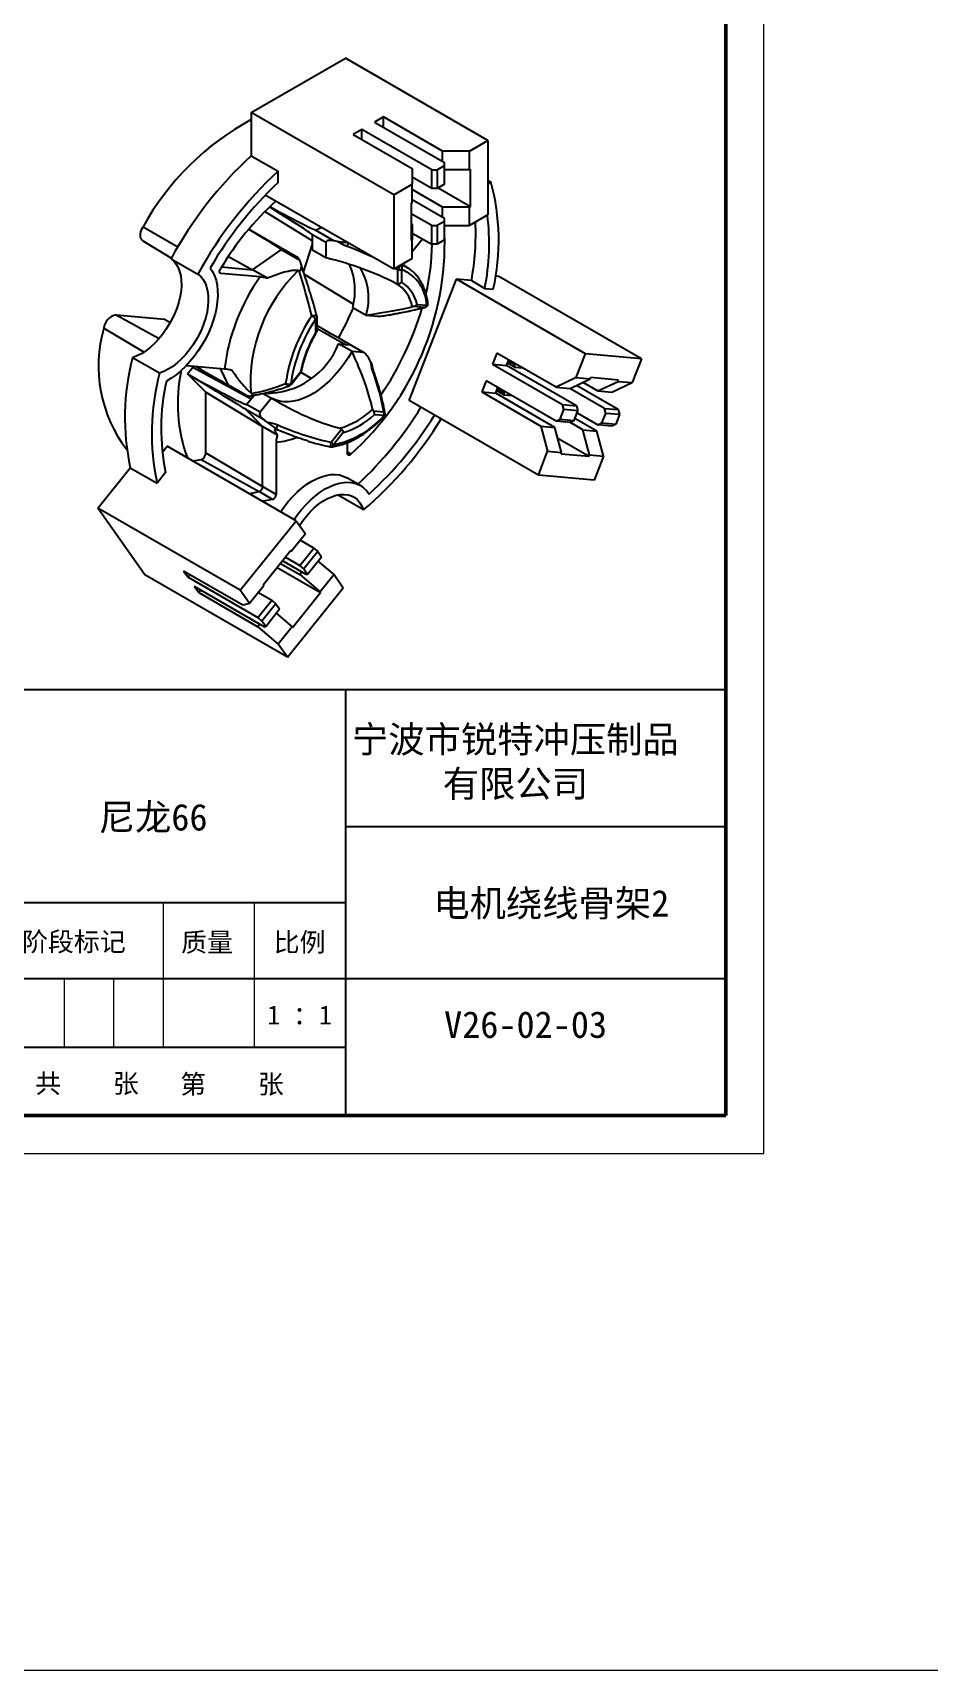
# Model space of a CAD drawing. Header units: millimetres. Extents: x 2517 to 6633, y 792 to 3241.
# Drawn here: x 3763.8 to 3811, y 1110 to 1196.1 of the extents above; entities that cross this region are included whole.
import ezdxf

# ---------------------------------------------------------------- set-up
doc = ezdxf.new("R2010")
doc.units = ezdxf.units.MM
for name, color, linetype, lineweight in [('实线', 7, 'Continuous', 25), ('尺寸标注', 2, 'Continuous', 9), ('引导线', 6, 'Continuous', 9), ('文本', 3, 'Continuous', 15), ('粗实线', 9, 'Continuous', 50)]:
    doc.layers.add(name, color=color, linetype=linetype, lineweight=lineweight)
doc.styles.get("Standard").update_dxf_attribs({"font": 'simfang.ttf'})

msp = doc.modelspace()

# ---------------------------------------------------------------- linework, layer by layer
at = {"color": 7, "linetype": 'Continuous', "lineweight": 25}
for p, q in [((3775.3007, 1191.8809), (3780.2504, 1194.7383)), ((3787.7458, 1190.4114), (3780.2504, 1194.7383)), ((3782.796, 1187.5539), (3775.3007, 1191.8809)), ((3775.3007, 1191.8809), (3775.3007, 1189.6078)), ((3782.248, 1191.6462), (3781.7884, 1191.3809)), ((3781.7884, 1191.3809), (3785.4654, 1189.2582)), ((3785.3593, 1189.8501), (3782.248, 1191.6462)), ((3782.248, 1191.1155), (3782.248, 1191.6462)), ((3781.1166, 1190.9931), (3780.657, 1190.7277)), ((3780.657, 1190.7277), (3783.7683, 1188.9316)), ((3784.7936, 1188.8704), (3781.1166, 1190.9931)), ((3781.1166, 1190.4624), (3781.1166, 1190.9931)), ((3786.7735, 1189.8501), (3787.7458, 1190.4114)), ((3787.7458, 1190.4114), (3787.7458, 1186.492)), ((3775.3007, 1189.6078), (3776.7149, 1188.7913)), ((3786.7735, 1189.8501), (3785.3593, 1189.8501)), ((3785.3593, 1189.3194), (3785.3593, 1189.8501)), ((3786.7735, 1188.8702), (3786.7735, 1189.8501)), ((3776.7149, 1188.1961), (3776.7149, 1188.7913)), ((3783.7683, 1188.9316), (3783.7683, 1188.1152)), ((3784.7936, 1188.8704), (3785.0764, 1188.8704)), ((3784.7936, 1187.8906), (3784.7936, 1188.8704)), ((3785.0764, 1188.8704), (3785.4654, 1189.0949)), ((3785.0764, 1188.8704), (3785.0764, 1187.8906)), ((3785.4654, 1189.0949), (3785.4654, 1189.2582)), ((3785.4654, 1188.1151), (3785.4654, 1189.0949)), ((3786.7735, 1188.8702), (3785.4654, 1188.8702)), ((3786.8265, 1188.9009), (3786.7735, 1188.8702)), ((3786.8265, 1186.9412), (3786.8265, 1188.9009)), ((3782.796, 1187.5539), (3783.7683, 1188.1152)), ((3784.7936, 1187.8906), (3783.7683, 1188.4824)), ((3783.7683, 1187.1354), (3783.7683, 1188.1152)), ((3785.3593, 1186.9105), (3783.7683, 1187.829)), ((3785.0764, 1187.8906), (3784.7936, 1187.8906)), ((3785.4654, 1188.1151), (3785.0764, 1187.8906)), ((3785.1292, 1187.921), (3786.8265, 1186.9412)), ((3787.7458, 1188.3194), (3787.903, 1188.2286)), ((3787.903, 1188.2286), (3787.7458, 1188.1059)), ((3782.796, 1183.6345), (3776.0383, 1187.5357)), ((3782.796, 1187.5539), (3782.796, 1183.6345)), ((3783.7683, 1187.1354), (3783.7153, 1187.1048)), ((3783.7153, 1187.1048), (3783.7153, 1185.1451)), ((3783.7683, 1187.2983), (3785.4654, 1186.3186)), ((3786.7735, 1186.9105), (3785.3593, 1186.9105)), ((3785.3593, 1186.3799), (3785.3593, 1186.9105)), ((3786.8265, 1186.9412), (3786.7735, 1186.9105)), ((3786.7735, 1185.9307), (3786.7735, 1186.9105)), ((3776.0187, 1186.6776), (3778.518, 1185.1373)), ((3784.7936, 1185.9309), (3783.7153, 1186.5534)), ((3783.7153, 1186.0227), (3783.7683, 1185.9921)), ((3783.7683, 1185.9921), (3783.7683, 1185.1757)), ((3785.4654, 1186.1554), (3785.0764, 1185.9309)), ((3785.4654, 1186.1554), (3785.4654, 1186.3186)), ((3785.4654, 1185.1755), (3785.4654, 1186.1554)), ((3787.7458, 1186.492), (3786.7735, 1185.9307)), ((3769.599, 1185.1383), (3771.1024, 1184.2271)), ((3777.7705, 1184.2333), (3775.1639, 1185.738)), ((3779.2251, 1185.0404), (3778.518, 1185.4486)), ((3778.518, 1185.1373), (3778.518, 1185.4486)), ((3778.518, 1184.6474), (3778.518, 1185.1373)), ((3779.6519, 1185.1368), (3778.6742, 1185.7011)), ((3779.8259, 1185.1021), (3779.6519, 1185.1368)), ((3783.7683, 1185.1757), (3783.7153, 1185.1451)), ((3783.7683, 1185.5429), (3784.7936, 1184.951)), ((3783.7683, 1184.5667), (3784.3043, 1185.2335)), ((3783.7683, 1184.1958), (3783.7683, 1185.1757)), ((3784.7936, 1185.9309), (3785.0764, 1185.9309)), ((3784.7936, 1184.951), (3784.7936, 1185.9309)), ((3785.0764, 1185.9309), (3785.0764, 1184.951)), ((3785.4654, 1185.1755), (3785.0764, 1184.951)), ((3785.4654, 1185.9307), (3786.7735, 1185.9307)), ((3774.0991, 1184.3144), (3775.3714, 1183.6117)), ((3775.3714, 1183.6117), (3776.8769, 1184.6636)), ((3777.8546, 1184.0992), (3776.8769, 1184.6636)), ((3778.0532, 1183.487), (3778.518, 1184.961)), ((3779.2251, 1184.2392), (3778.518, 1184.6474)), ((3779.2251, 1185.0404), (3779.2251, 1184.2392)), ((3785.0764, 1184.951), (3784.7936, 1184.951)), ((3771.0815, 1184.189), (3772.4957, 1183.3726)), ((3775.773, 1183.2309), (3773.7097, 1183.4153)), ((3773.7425, 1183.7574), (3775.3714, 1183.6117)), ((3776.155, 1183.1594), (3775.3714, 1183.6117)), ((3777.9012, 1183.991), (3777.8546, 1184.0992)), ((3778.0864, 1183.3861), (3780.6705, 1181.804)), ((3783.7683, 1184.1958), (3782.796, 1183.6345)), ((3783.0173, 1182.8612), (3783.0173, 1183.6008)), ((3783.2105, 1183.6307), (3783.2105, 1182.9502)), ((3783.6421, 1183.6381), (3783.2702, 1183.9083)), ((3782.9063, 1182.893), (3782.923, 1182.8836)), ((3783.6139, 1176.7312), (3786.0888, 1183.1099)), ((3786.877, 1183.0394), (3786.0888, 1183.1099)), ((3792.877, 1179.1911), (3786.0888, 1183.1099)), ((3786.877, 1183.0394), (3787.5841, 1182.6312)), ((3787.5841, 1182.6312), (3788.0305, 1182.5913)), ((3788.3211, 1183.2553), (3788.1484, 1183.2707)), ((3795.8164, 1178.9283), (3788.3211, 1183.2553)), ((3780.6371, 1181.6323), (3781.3442, 1181.2241)), ((3784.4036, 1181.6285), (3783.8489, 1181.6781)), ((3784.0251, 1181.7911), (3784.5355, 1181.7455)), ((3768.1917, 1181.2349), (3770.7471, 1181.0064)), ((3770.7471, 1181.0064), (3771.0484, 1180.8414)), ((3778.7046, 1180.3489), (3778.7046, 1181.0295)), ((3778.7631, 1180.383), (3778.7631, 1181.1111)), ((3781.3442, 1181.2241), (3781.945, 1181.1704)), ((3782.5519, 1181.2235), (3782.4155, 1181.2046)), ((3782.6394, 1181.2471), (3782.5519, 1181.2235)), ((3782.8053, 1181.282), (3782.8588, 1181.2921)), ((3778.7631, 1180.5197), (3780.2621, 1179.6859)), ((3780.6017, 1179.3105), (3779.8946, 1179.7187)), ((3779.8946, 1179.7187), (3780.2621, 1179.6859)), ((3781.2402, 1179.2429), (3780.2489, 1179.8152)), ((3780.2621, 1179.6859), (3780.4955, 1179.665)), ((3781.2026, 1179.2568), (3780.4955, 1179.665)), ((3781.2026, 1179.2568), (3780.6017, 1179.3105)), ((3788.2189, 1179.2312), (3787.9891, 1178.6389)), ((3791.3302, 1177.4351), (3788.2189, 1179.2312)), ((3792.3909, 1177.9382), (3792.877, 1179.1911)), ((3795.8164, 1178.9283), (3792.877, 1179.1911)), ((3770.4766, 1178.1686), (3769.0624, 1178.985)), ((3771.8977, 1178.5802), (3773.8991, 1178.4013)), ((3771.9567, 1178.1365), (3772.2337, 1178.4811)), ((3772.2337, 1178.4811), (3775.2891, 1176.815)), ((3777.3796, 1177.6145), (3777.89, 1178.2494)), ((3777.3941, 1177.5708), (3777.9343, 1178.2429)), ((3777.9122, 1178.2153), (3778.4149, 1177.9182)), ((3781.5895, 1178.7431), (3781.5168, 1178.8884)), ((3787.9891, 1178.6389), (3791.6661, 1176.5163)), ((3787.9891, 1178.6389), (3788.724, 1178.5732)), ((3788.724, 1178.5732), (3788.8401, 1178.8726)), ((3792.4009, 1176.4506), (3788.724, 1178.5732)), ((3788.7802, 1178.7181), (3789.1742, 1178.4906)), ((3789.1766, 1178.6784), (3789.1574, 1178.6288)), ((3789.1962, 1178.4839), (3789.5718, 1178.4503)), ((3795.8164, 1178.9283), (3795.3303, 1177.6754)), ((3771.9567, 1178.1365), (3772.3073, 1177.9257)), ((3772.9142, 1177.1673), (3771.9567, 1178.1365)), ((3773.6041, 1177.8192), (3775.0311, 1176.9954)), ((3775.0909, 1176.9763), (3774.1133, 1177.5406)), ((3787.6533, 1177.7732), (3787.4234, 1177.1809)), ((3791.3302, 1175.6506), (3787.6533, 1177.7732)), ((3788.1583, 1177.1152), (3788.2745, 1177.4146)), ((3792.3909, 1177.9382), (3791.3302, 1177.4351)), ((3791.3302, 1177.4351), (3792.0651, 1177.3694)), ((3793.8706, 1176.3191), (3792.0488, 1177.3709)), ((3792.0651, 1177.3694), (3793.1257, 1177.8725)), ((3792.3909, 1177.9382), (3793.1257, 1177.8725)), ((3794.6055, 1176.2534), (3792.3984, 1177.5275)), ((3792.7469, 1177.6928), (3793.5348, 1177.238)), ((3793.1257, 1177.8725), (3793.1522, 1177.9408)), ((3794.6219, 1177.8094), (3793.1522, 1177.9408)), ((3793.5348, 1177.238), (3794.5954, 1177.7411)), ((3794.2696, 1177.1723), (3795.3303, 1177.6754)), ((3794.5954, 1177.7411), (3794.6219, 1177.8094)), ((3794.5954, 1177.7411), (3795.3303, 1177.6754)), ((3772.9142, 1177.1673), (3775.9017, 1175.3615)), ((3772.9142, 1173.9888), (3772.9142, 1177.1673)), ((3775.0557, 1176.5247), (3775.2891, 1176.815)), ((3775.7628, 1176.1164), (3775.0557, 1176.5247)), ((3775.1752, 1176.9651), (3775.0909, 1176.9763)), ((3775.2891, 1176.815), (3775.4509, 1177.0163)), ((3776.3636, 1176.8639), (3775.7628, 1176.1164)), ((3775.9369, 1177.1102), (3776.3636, 1176.8639)), ((3776.2377, 1177.0766), (3776.2377, 1177.1796)), ((3790.4021, 1172.8124), (3783.6139, 1176.7312)), ((3787.4234, 1177.1809), (3790.5347, 1175.3848)), ((3787.4234, 1177.1809), (3788.1583, 1177.1152)), ((3791.2696, 1175.3191), (3788.1583, 1177.1152)), ((3788.2145, 1177.2601), (3788.6086, 1177.0326)), ((3788.6109, 1177.2204), (3788.5917, 1177.1708)), ((3788.6305, 1177.0259), (3789.0061, 1176.9923)), ((3791.7368, 1176.2524), (3791.6661, 1176.5163)), ((3791.6661, 1176.5163), (3792.4009, 1176.4506)), ((3793.5348, 1177.238), (3794.2696, 1177.1723)), ((3775.9017, 1175.3615), (3775.012, 1176.262)), ((3775.9896, 1175.6976), (3775.012, 1176.262)), ((3776.1376, 1175.5958), (3775.9896, 1175.6976)), ((3781.7184, 1176.1869), (3782.273, 1176.1373)), ((3782.2825, 1175.9387), (3781.7721, 1175.9843)), ((3791.3302, 1175.6506), (3791.5423, 1175.7512)), ((3792.0651, 1175.5849), (3791.3302, 1175.6506)), ((3791.5423, 1175.7512), (3791.7368, 1176.2524)), ((3791.5423, 1175.7512), (3792.2772, 1175.6855)), ((3792.4716, 1176.1867), (3791.7368, 1176.2524)), ((3792.2772, 1175.6855), (3792.0651, 1175.5849)), ((3792.2772, 1175.6855), (3792.4716, 1176.1867)), ((3793.4741, 1175.122), (3792.3176, 1175.7896)), ((3792.4009, 1176.4506), (3792.4716, 1176.1867)), ((3792.4338, 1176.089), (3793.5348, 1175.4535)), ((3793.7469, 1175.5541), (3793.9413, 1176.0553)), ((3793.9413, 1176.0553), (3793.8706, 1176.3191)), ((3793.8706, 1176.3191), (3794.6055, 1176.2534)), ((3794.6762, 1175.9895), (3793.9413, 1176.0553)), ((3794.6762, 1175.9895), (3794.4817, 1175.4884)), ((3794.6055, 1176.2534), (3794.6762, 1175.9895)), ((3776.6854, 1174.9091), (3775.9017, 1175.3615)), ((3775.9017, 1172.2029), (3775.9017, 1175.3615)), ((3776.6347, 1175.2082), (3776.6119, 1175.2161)), ((3779.5006, 1174.5368), (3780.0553, 1175.2268)), ((3780.143, 1175.0438), (3779.6326, 1174.4089)), ((3790.5347, 1175.3848), (3790.8883, 1174.0654)), ((3790.5347, 1175.3848), (3791.2696, 1175.3191)), ((3791.6231, 1173.9997), (3791.2696, 1175.3191)), ((3791.4223, 1174.7489), (3793.0663, 1173.7999)), ((3792.7393, 1175.1877), (3792.0488, 1175.5863)), ((3793.0928, 1173.8683), (3792.7393, 1175.1877)), ((3792.7393, 1175.1877), (3793.4741, 1175.122)), ((3793.8277, 1173.8026), (3793.4741, 1175.122)), ((3793.5348, 1175.4535), (3793.7469, 1175.5541)), ((3794.2696, 1175.3878), (3793.5348, 1175.4535)), ((3793.7469, 1175.5541), (3794.4817, 1175.4884)), ((3794.4817, 1175.4884), (3794.2696, 1175.3878)), ((3770.6184, 1174.007), (3770.8766, 1174.3281)), ((3777.6648, 1170.4093), (3770.8766, 1174.3281)), ((3772.9142, 1173.9888), (3775.9017, 1172.2029)), ((3776.6088, 1174.5458), (3776.6088, 1171.7947)), ((3780.3565, 1173.9582), (3780.3565, 1174.5202)), ((3790.4021, 1172.8124), (3790.8883, 1174.0654)), ((3790.8883, 1174.0654), (3791.6231, 1173.9997)), ((3791.5966, 1173.9313), (3791.6231, 1173.9997)), ((3791.5966, 1173.9313), (3793.0663, 1173.7999)), ((3767.2301, 1171.0797), (3768.9348, 1173.2004)), ((3768.9348, 1173.2004), (3770.3491, 1172.384)), ((3772.6629, 1173.6289), (3775.719, 1171.9412)), ((3793.0663, 1173.7999), (3793.0928, 1173.8683)), ((3793.0928, 1173.8683), (3793.8277, 1173.8026)), ((3793.8277, 1173.8026), (3793.3415, 1172.5496)), ((3770.7954, 1172.9393), (3770.3491, 1172.384)), ((3776.6088, 1171.7947), (3775.9017, 1172.2029)), ((3781.0396, 1172.2629), (3780.3325, 1172.6711)), ((3793.3415, 1172.5496), (3790.4021, 1172.8124)), ((3776.4261, 1171.533), (3775.719, 1171.9412)), ((3781.2089, 1170.9753), (3779.84, 1171.7656)), ((3774.7254, 1166.7527), (3767.2301, 1171.0797)), ((3769.7049, 1167.5584), (3767.2301, 1171.0797)), ((3774.7254, 1166.7527), (3777.6648, 1170.4093)), ((3778.1509, 1169.7176), (3777.4161, 1168.8035)), ((3777.6648, 1170.4093), (3778.1509, 1169.7176)), ((3777.3896, 1168.8412), (3775.9199, 1167.0129)), ((3777.4161, 1168.8035), (3777.3436, 1168.7841)), ((3777.3896, 1168.8412), (3777.4161, 1168.8035)), ((3777.858, 1168.0551), (3778.5929, 1168.9693)), ((3778.5929, 1168.9693), (3777.8801, 1169.3807)), ((3778.805, 1168.787), (3778.0702, 1167.8729)), ((3778.5929, 1168.9693), (3778.805, 1168.787)), ((3778.805, 1168.787), (3778.9995, 1168.5103)), ((3776.6674, 1167.9428), (3778.9452, 1166.6278)), ((3776.8438, 1168.1623), (3777.858, 1167.5768)), ((3778.1939, 1167.5772), (3776.9505, 1168.295)), ((3777.1064, 1168.489), (3777.858, 1168.0551)), ((3778.0702, 1167.8729), (3777.858, 1168.0551)), ((3778.0702, 1167.8729), (3778.2646, 1167.5962)), ((3778.2646, 1167.5962), (3778.9995, 1168.5103)), ((3779.6535, 1167.5797), (3778.8241, 1168.2922)), ((3777.2003, 1163.2314), (3769.7049, 1167.5584)), ((3774.858, 1165.9662), (3771.7467, 1167.7623)), ((3771.7467, 1167.7623), (3771.9765, 1167.4353)), ((3772.0832, 1167.5681), (3771.9765, 1167.4353)), ((3771.9765, 1167.4353), (3775.6535, 1165.3127)), ((3775.9199, 1167.0129), (3775.9464, 1166.9752)), ((3777.9647, 1167.7095), (3777.858, 1167.5768)), ((3777.858, 1167.5768), (3778.9187, 1166.6656)), ((3778.1939, 1167.5772), (3778.2646, 1167.5962)), ((3779.6535, 1167.5797), (3778.9187, 1166.6656)), ((3779.6535, 1167.5797), (3780.1397, 1166.888)), ((3772.3124, 1166.9575), (3772.5422, 1166.6305)), ((3775.9894, 1164.8348), (3772.3124, 1166.9575)), ((3772.6489, 1166.7632), (3772.5422, 1166.6305)), ((3772.5422, 1166.6305), (3775.6535, 1164.8344)), ((3775.2115, 1166.0611), (3774.7254, 1166.7527)), ((3775.9464, 1166.9752), (3775.2115, 1166.0611)), ((3775.6535, 1165.3127), (3776.3883, 1166.2268)), ((3775.6756, 1166.6383), (3776.3883, 1166.2268)), ((3776.3883, 1166.2268), (3776.6005, 1166.0446)), ((3777.2003, 1163.2314), (3780.1397, 1166.888)), ((3777.4755, 1164.7995), (3778.9452, 1166.6278)), ((3778.9187, 1166.6656), (3778.9452, 1166.6278)), ((3775.2115, 1166.0611), (3774.858, 1165.9662)), ((3775.8656, 1165.1304), (3775.6535, 1165.3127)), ((3776.6005, 1166.0446), (3775.8656, 1165.1304)), ((3776.0601, 1164.8538), (3776.7949, 1165.7679)), ((3776.6005, 1166.0446), (3776.7949, 1165.7679)), ((3776.6196, 1165.5498), (3777.449, 1164.8373)), ((3775.7602, 1164.9671), (3775.6535, 1164.8344)), ((3775.6535, 1164.8344), (3776.7141, 1163.9231)), ((3776.0601, 1164.8538), (3775.8656, 1165.1304)), ((3775.9894, 1164.8348), (3776.0601, 1164.8538)), ((3777.449, 1164.8373), (3776.7141, 1163.9231)), ((3777.449, 1164.8373), (3777.4755, 1164.7995)), ((3777.2003, 1163.2314), (3776.7141, 1163.9231))]:
    msp.add_line(p, q, dxfattribs=at)
at = {"color": 8, "linetype": 'Continuous', "lineweight": 25}
for p, q in [((3769.6095, 1185.8692), (3771.4377, 1184.8149)), ((3778.6742, 1185.7011), (3778.977, 1185.8392)), ((3773.7097, 1183.4153), (3773.658, 1183.4452)), ((3784.4453, 1181.6338), (3784.4036, 1181.6285)), ((3768.1917, 1181.2349), (3770.4542, 1179.9905)), ((3767.5415, 1180.5393), (3769.6624, 1179.2831)), ((3774.1133, 1177.5406), (3773.6766, 1178.4212)), ((3788.8209, 1178.823), (3789.1574, 1178.6288)), ((3788.2552, 1177.365), (3788.5917, 1177.1708)), ((3780.5393, 1173.9075), (3780.3565, 1174.013))]:
    msp.add_line(p, q, dxfattribs=at)
at = {"color": 7, "linetype": 'Continuous', "lineweight": 25, "flags": 128}
for points in [[(3769.599, 1185.1383), (3769.5465, 1185.1832), (3769.5005, 1185.2619), (3769.4766, 1185.3628), (3769.4761, 1185.4805), (3769.4991, 1185.6087), (3769.5444, 1185.7406), (3769.6095, 1185.8692)], [(3771.0815, 1184.189), (3771.2276, 1184.0651), (3771.3531, 1183.912), (3771.4565, 1183.7318), (3771.5366, 1183.5264), (3771.5925, 1183.2984), (3771.6233, 1183.0505), (3771.6288, 1182.7857), (3771.609, 1182.5072), (3771.564, 1182.2182), (3771.4943, 1181.9223), (3771.4009, 1181.623), (3771.2849, 1181.3238), (3771.1475, 1181.0284), (3770.9906, 1180.7403), (3770.8158, 1180.4629), (3770.6255, 1180.1996), (3770.4217, 1179.9535), (3770.207, 1179.7276), (3769.984, 1179.5245), (3769.7552, 1179.3468), (3769.5235, 1179.1965), (3769.2916, 1179.0754), (3769.0624, 1178.985)], [(3772.4957, 1183.3726), (3772.6418, 1183.2487), (3772.7673, 1183.0956), (3772.8707, 1182.9153), (3772.9509, 1182.71), (3773.0067, 1182.482), (3773.0375, 1182.2341), (3773.0431, 1181.9693), (3773.0232, 1181.6908), (3772.9782, 1181.4018), (3772.9086, 1181.1059), (3772.8152, 1180.8065), (3772.6991, 1180.5074), (3772.5617, 1180.212), (3772.4048, 1179.9239), (3772.23, 1179.6465), (3772.0397, 1179.3832), (3771.8359, 1179.1371), (3771.6212, 1178.9112), (3771.3982, 1178.7081), (3771.1694, 1178.5304), (3770.9377, 1178.3801), (3770.7059, 1178.259), (3770.4766, 1178.1686)], [(3773.1446, 1183.6988), (3773.2693, 1183.5117), (3773.3714, 1183.2986), (3773.4499, 1183.0617), (3773.5041, 1182.8032), (3773.5335, 1182.5256), (3773.5376, 1182.2316), (3773.5167, 1181.924), (3773.4707, 1181.6058), (3773.4002, 1181.28), (3773.3058, 1180.9498), (3773.1885, 1180.6184), (3773.0494, 1180.2889), (3772.8898, 1179.9646), (3772.7113, 1179.6485), (3772.5155, 1179.3436), (3772.3044, 1179.0531), (3772.08, 1178.7795), (3771.8445, 1178.5256), (3771.6001, 1178.2938), (3771.3491, 1178.0863), (3771.0941, 1177.9052), (3770.8374, 1177.7521)], [(3773.7097, 1183.4153), (3773.6833, 1183.4228), (3773.6622, 1183.4398), (3773.6474, 1183.4653), (3773.6399, 1183.498), (3773.64, 1183.5361), (3773.6478, 1183.5775), (3773.6627, 1183.62), (3773.684, 1183.6613)], [(3783.624, 1183.6511), (3783.6243, 1183.6508), (3783.6421, 1183.6381)], [(3780.6017, 1179.3105), (3780.3983, 1178.9752), (3780.1781, 1178.653), (3779.9431, 1178.3469), (3779.6954, 1178.0595), (3779.437, 1177.7934), (3779.1704, 1177.5507), (3778.8977, 1177.3338), (3778.6214, 1177.1444), (3778.3439, 1176.9842), (3778.0676, 1176.8546), (3777.795, 1176.7567), (3777.5283, 1176.6915), (3777.27, 1176.6594), (3777.0222, 1176.6607), (3776.7873, 1176.6955), (3776.5671, 1176.7634), (3776.3636, 1176.8639)], [(3789.1574, 1178.6288), (3789.1488, 1178.6019), (3789.1441, 1178.5758), (3789.1434, 1178.5514), (3789.1468, 1178.5297), (3789.1541, 1178.5115), (3789.1651, 1178.4974), (3789.1793, 1178.4881), (3789.1962, 1178.4839)], [(3788.5917, 1177.1708), (3788.5831, 1177.1439), (3788.5784, 1177.1178), (3788.5777, 1177.0934), (3788.5811, 1177.0717), (3788.5884, 1177.0535), (3788.5994, 1177.0394), (3788.6136, 1177.0301), (3788.6305, 1177.0259)], [(3780.5393, 1173.9075), (3780.5069, 1173.882), (3780.474, 1173.865), (3780.4424, 1173.8576), (3780.4138, 1173.86), (3780.3898, 1173.8721), (3780.3716, 1173.8934), (3780.3603, 1173.9226), (3780.3565, 1173.9582)], [(3772.226, 1173.5491), (3772.2598, 1173.5539), (3772.6629, 1173.6289)], [(3776.8475, 1170.8811), (3777.0292, 1171.1398), (3777.2494, 1171.4193), (3777.4815, 1171.68), (3777.7233, 1171.9194), (3777.9723, 1172.1352), (3778.2263, 1172.3253), (3778.4827, 1172.4879), (3778.7391, 1172.6214), (3778.993, 1172.7245), (3779.2421, 1172.7962), (3779.4838, 1172.8359), (3779.7159, 1172.8431), (3779.9361, 1172.8179), (3780.1423, 1172.7603), (3780.3325, 1172.6711)], [(3777.5546, 1170.4729), (3777.7363, 1170.7316), (3777.9566, 1171.0111), (3778.1886, 1171.2718), (3778.4304, 1171.5112), (3778.6794, 1171.727), (3778.9334, 1171.9171), (3779.1898, 1172.0797), (3779.4462, 1172.2132), (3779.7002, 1172.3163), (3779.9492, 1172.388), (3780.1909, 1172.4277), (3780.423, 1172.4349), (3780.6432, 1172.4097), (3780.8494, 1172.3521), (3781.0397, 1172.2629), (3781.2121, 1172.1427), (3781.365, 1171.9929), (3781.497, 1171.8149)], [(3775.1735, 1171.8475), (3775.3189, 1171.8668), (3775.719, 1171.9412)], [(3776.4261, 1171.533), (3776.026, 1171.4586), (3775.8806, 1171.4393)], [(3777.837, 1170.1644), (3777.9882, 1170.3836), (3778.1864, 1170.6375), (3778.3966, 1170.8726), (3778.6164, 1171.0859), (3778.843, 1171.2749), (3779.0737, 1171.4374), (3779.3059, 1171.5714), (3779.5366, 1171.6754), (3779.7632, 1171.7479), (3779.9829, 1171.7883), (3780.1932, 1171.796), (3780.3914, 1171.7709), (3780.5752, 1171.7133), (3780.7424, 1171.6239), (3780.8911, 1171.5038), (3781.0194, 1171.3545), (3781.1257, 1171.1776), (3781.2089, 1170.9753)]]:
    msp.add_lwpolyline(points, dxfattribs=at)
at = {"color": 8, "linetype": 'Continuous', "lineweight": 25, "flags": 128}
for points in [[(3783.2049, 1183.8706), (3783.4056, 1183.7832), (3783.624, 1183.6511)], [(3778.4875, 1181.1808), (3778.5363, 1181.1975), (3778.5869, 1181.2084), (3778.6359, 1181.2127), (3778.68, 1181.2101), (3778.7162, 1181.2008), (3778.742, 1181.1855), (3778.7557, 1181.1651), (3778.7563, 1181.1631)], [(3782.857, 1181.2921), (3782.8552, 1181.2918), (3782.8303, 1181.2901)], [(3777.3796, 1177.6145), (3777.3876, 1177.602), (3777.3931, 1177.5912), (3777.3959, 1177.5822), (3777.396, 1177.5751), (3777.3941, 1177.5708)], [(3782.2847, 1175.8811), (3782.2885, 1175.8865), (3782.2917, 1175.8999), (3782.2897, 1175.9175), (3782.2825, 1175.9387)]]:
    msp.add_lwpolyline(points, dxfattribs=at)
at = {"color": 7, "linetype": 'Continuous', "lineweight": 25}
for centre, radius, start, end in [((3782.0696, 1178.9853), 14.2353, 118.39225, 151.080832), ((3789.3853, 1174.2889), 20.8097, 132.596471, 151.592118), ((3790.7995, 1173.4725), 20.8097, 132.596471, 151.592118), ((3790.1401, 1173.8725), 19.6317, 133.145419, 149.964489), ((3776.7202, 1185.1556), 11.5974, 347.226013, 15.365797), ((3787.2573, 1175.5514), 15.8116, 132.444589, 149.142124), ((3774.2601, 1185.4612), 12.8472, 349.134653, 2.912059), ((3775.7841, 1184.9799), 12.0315, 348.743036, 7.153871), ((3770.5111, 1185.0125), 14.9628, 312.083252, 1.931091), ((3773.3851, 1185.0395), 11.4265, 346.418926, 359.556331), ((3783.4206, 1177.6751), 8.1576, 133.788215, 183.800425), ((3777.3405, 1182.5275), 3.416, 344.808787, 23.540517), ((3778.2788, 1182.1124), 3.1915, 343.839531, 29.793885), ((3783.0694, 1183.9034), 0.307, 260.228809, 297.357353), ((3782.3857, 1181.6427), 2.1523, 2.736508, 67.464826), ((3784.082, 1177.2287), 10.2502, 144.157131, 173.431509), ((3782.2184, 1181.3871), 1.8514, 12.606252, 57.595083), ((3784.3702, 1181.799), 0.1738, 281.074425, 342.059295), ((3784.3941, 1181.8271), 0.2, 284.836072, 0), ((3784.3941, 1181.8271), 0.2, 0, 7.979181), ((3768.3365, 1180.4479), 0.8002, 100.430501, 173.441821), ((3785.4094, 1176.4541), 8.3818, 145.672625, 171.916016), ((3785.3297, 1176.4945), 8.0286, 145.60771, 171.980934), ((3777.6213, 1179.7067), 1.7097, 50.682962, 59.560011), ((3778.5631, 1181.1111), 0.2, 0, 15.087936), ((3764.9427, 1188.3172), 17.1005, 330.96557, 336.91188), ((3768.3342, 1186.3572), 16.6528, 325.905732, 343.375808), ((3774.5335, 1178.5594), 7.2668, 164.189161, 217.269625), ((3784.9045, 1176.7356), 7.176, 149.7665, 167.822143), ((3776.0837, 1181.2106), 4.0926, 269.113939, 338.621337), ((3781.1679, 1175.8244), 12.5113, 165.367544, 192.106595), ((3779.6907, 1176.574), 8.2569, 167.861851, 200.291373), ((3782.5821, 1175.008), 12.5113, 165.367544, 192.106595), ((3782.1028, 1175.2474), 11.5405, 167.464889, 191.536786), ((3777.2679, 1177.9558), 0.3592, 244.079999, 288.119168), ((3777.2382, 1177.6961), 0.2, 290.34549, 321.205428), ((3778.697, 1179.0896), 4.7733, 281.303454, 318.69117), ((3778.8791, 1179.14), 4.0075, 285.647885, 314.346739), ((3778.9101, 1179.0607), 4.2018, 287.061938, 312.932686), ((3767.6958, 1186.5577), 19.4162, 312.904319, 328.374119), ((3768.1032, 1186.2601), 20.1341, 310.610901, 328.586038), ((3768.4553, 1186.1122), 19.352, 312.370509, 328.386799), ((3782.0571, 1176.0275), 0.2423, 338.49804, 26.962392), ((3782.1411, 1176.0203), 0.2, 315.896, 0), ((3782.1411, 1176.0203), 0.2, 0, 9.707592), ((3779.1988, 1174.3146), 2.7485, 155.619883, 160.17804), ((3772.5201, 1173.9964), 0.3943, 291.241973, 358.896527), ((3779.4912, 1174.4905), 0.2, 258.114518, 277.000849), ((3779.1022, 1173.994), 0.6734, 38.037695, 53.72483), ((3775.6151, 1172.2084), 0.2867, 291.241732, 358.896717), ((3776.3222, 1171.8002), 0.2867, 291.241732, 358.896717)]:
    msp.add_arc(centre, radius, start, end, dxfattribs=at)
at = {"color": 8, "linetype": 'Continuous', "lineweight": 25}
for centre, radius, start, end in [((3783.1908, 1183.904), 3.0016, 158.252834, 161.898672), ((3777.9262, 1183.4941), 0.119, 24.339761, 95.651917), ((3780.9549, 1184.9182), 2.4473, 327.43025, 333.857577), ((3783.0271, 1183.7326), 0.2098, 330.956184, 38.388472), ((3782.0196, 1181.3493), 1.7811, 10.246637, 59.508423), ((3784.4708, 1181.8483), 0.1215, 302.160523, 3.088913), ((3778.6626, 1181.1214), 0.101, 294.524898, 354.154677), ((3781.6558, 1178.2422), 0.0883, 22.35906, 73.730407), ((3777.2771, 1177.6781), 0.1722, 195.236927, 280.256101), ((3775.4243, 1177.1533), 0.1395, 242.699398, 278.677089), ((3782.2211, 1176.0295), 0.1197, 11.792479, 64.26971), ((3776.315, 1178.3704), 3.8359, 274.392794, 291.169306), ((3832.0293, 1163.4142), 53.6933, 168.044515, 168.308373), ((3779.4865, 1174.4381), 0.1489, 281.230198, 348.683454)]:
    msp.add_arc(centre, radius, start, end, dxfattribs=at)
at = {"color": 7, "linetype": 'Continuous', "lineweight": 25}
for centre, major_axis, ratio, start_param, end_param in [((3770.5574, 1190.2074), (7.9603, -4.7601), 0.0151123, 0.0090367, 0.7816211), ((3770.5574, 1190.2074), (8.1178, -4.5054), 0.013391, 5.5017483, 6.2732911), ((3768.7897, 1189.1869), (8.0881, -4.5224), 0.0166634, 6.2751127, 6.9562026), ((3779.6115, 1184.9806), (0.3852, -0.0721), 0.4107788, 1.5428166, 3.2183327), ((3777.8437, 1183.9601), (-0.0873, 0.2759), 0.2019379, 5.1758749, 6.0659115), ((3777.5942, 1181.1709), (8.0095, -1.4985), 0.4102814, 0.9239104, 1.4429589), ((3777.5215, 1181.2744), (7.0383, 0.7135), 0.072975, 5.2791394, 5.7981879), ((3775.5841, 1181.0237), (9.6616, 0.984), 0.0724335, 5.5530386, 5.8551281), ((3782.2607, 1181.2113), (0.3386, 0.0343), 0.073042, 3.504308, 5.1798241), ((3772.3227, 1184.1599), (8.1736, -4.4948), 0.0052984, 6.2711143, 6.9494283), ((3777.376, 1180.8994), (-4.0491, 6.6443), 0.2690752, 3.7925819, 4.3116304), ((3781.3768, 1178.9331), (-0.1948, 0.3196), 0.2693801, 4.4110851, 6.0866012), ((3766.1405, 1182.3589), (7.973, -4.8192), 0.007461, 5.6157029, 6.2949096), ((3776.3066, 1182.8858), (-5.5534, 9.1351), 0.2666187, 3.7345113, 4.0366008), ((3767.0243, 1181.1012), (7.988, -4.8399), 0.0030923, 0.01228, 0.850038), ((3767.0243, 1181.1012), (8.0317, -4.5761), 0.0208798, 5.4420746, 6.2798326), ((3775.1945, 1177.132), (0.2051, 0.0922), 0.6239313, 3.5641942, 3.9307946), ((3777.5215, 1180.9834), (6.6, -4.9842), 0.490641, 4.9019723, 5.4210208), ((3776.0784, 1175.8744), (0.3174, -0.2397), 0.4912426, 3.1267003, 4.8022164), ((3775.5841, 1182.4687), (9.0703, -6.8524), 0.4858011, 5.1794186, 5.4815082)]:
    msp.add_ellipse(centre, major_axis=major_axis, ratio=ratio, start_param=start_param, end_param=end_param, dxfattribs=at)
at = {"color": 8, "linetype": 'Continuous', "lineweight": 25}
for start_param, end_param in [(1.0250951, 1.1646979), (0.8626083, 0.8805454)]:
    msp.add_ellipse((3775.2229, 1181.5377), major_axis=(11.0098, -2.0514), ratio=0.4062791, start_param=start_param, end_param=end_param, dxfattribs=at)
at = {"color": 7, "linetype": 'Continuous', "lineweight": 25}
for points in [[(3780.3377, 1184.8366), (3780.1555, 1184.9046), (3779.9851, 1184.9935), (3779.8259, 1185.1021)], [(3777.8239, 1183.5521), (3777.8078, 1183.5561), (3777.7917, 1183.5601), (3777.7756, 1183.5641)], [(3778.4875, 1181.1808), (3778.2767, 1182.0301), (3778.0531, 1182.8169), (3777.8239, 1183.5521)], [(3783.0173, 1182.8612), (3783.088, 1182.8629), (3783.1624, 1182.8994), (3783.2105, 1182.9502)], [(3783.8489, 1181.6781), (3783.815, 1181.6747), (3783.7901, 1181.6705), (3783.7723, 1181.6661)], [(3783.8489, 1181.6781), (3783.9161, 1181.6847), (3783.9839, 1181.7307), (3784.0251, 1181.7911)], [(3782.5519, 1181.2235), (3782.619, 1181.246), (3782.7113, 1181.2682), (3782.8303, 1181.2901)], [(3773.8991, 1178.4013), (3774.0044, 1178.3918), (3774.1342, 1178.3677), (3774.2812, 1178.3298)], [(3781.6806, 1178.3269), (3781.6283, 1178.4769), (3781.5983, 1178.6154), (3781.5895, 1178.7431)], [(3775.3219, 1177.1034), (3775.8775, 1177.2093), (3776.4715, 1177.3762), (3777.1109, 1177.6328)], [(3775.281, 1177.1344), (3775.2946, 1177.1241), (3775.3083, 1177.1138), (3775.3219, 1177.1034)], [(3781.7184, 1176.1869), (3781.7597, 1176.1269), (3781.779, 1176.0478), (3781.7721, 1175.9843)], [(3776.1376, 1175.5958), (3776.3307, 1175.5744), (3776.5168, 1175.5261), (3776.6955, 1175.4491)], [(3776.6632, 1175.195), (3776.6538, 1175.1994), (3776.6443, 1175.2038), (3776.6347, 1175.2082)], [(3780.0553, 1175.2268), (3780.0309, 1175.2551), (3779.9963, 1175.2718), (3779.96, 1175.2811)], [(3780.0553, 1175.2268), (3780.1035, 1175.1708), (3780.1361, 1175.0994), (3780.143, 1175.0438)]]:
    msp.add_open_spline(points, degree=3, dxfattribs=at)
for points, knots in [([(3779.8259, 1185.1021), (3779.8856, 1185.0923), (3780.0063, 1185.0725), (3780.1755, 1185.0594), (3780.2821, 1185.0597), (3780.327, 1185.0599)], [0, 0, 0, 0, 0.3611938, 0.7307768, 1, 1, 1, 1]), ([(3777.7756, 1183.5641), (3777.7088, 1183.5808), (3777.6343, 1183.581), (3777.4891, 1183.5713), (3777.4174, 1183.5609), (3777.2033, 1183.522), (3777.0649, 1183.4863), (3776.6605, 1183.3675), (3776.4016, 1183.2707), (3776.155, 1183.1594)], [0, 0, 0, 0, 0.125, 0.125, 0.25, 0.25, 0.5, 0.5, 1, 1, 1, 1]), ([(3777.8239, 1183.5521), (3777.829, 1183.5508), (3777.8343, 1183.5499), (3777.8398, 1183.5496), (3777.8453, 1183.5492), (3777.8511, 1183.5495), (3777.8567, 1183.5505), (3777.8616, 1183.5513), (3777.8665, 1183.5529), (3777.8708, 1183.5548), (3777.8759, 1183.5571), (3777.8805, 1183.5601), (3777.8844, 1183.5633), (3777.8911, 1183.5688), (3777.8962, 1183.5751), (3777.9003, 1183.5815), (3777.9068, 1183.5915), (3777.9112, 1183.602), (3777.9145, 1183.6125)], [0, 0, 0, 0, 0.00001678853, 0.00001678853, 0.00001678853, 0.00003385531, 0.00003385531, 0.00003385531, 0.00004908839, 0.00004908839, 0.00004908839, 0.00006741658, 0.00006741658, 0.00006741658, 0.0000991218, 0.0000991218, 0.0000991218, 0.00014899221, 0.00014899221, 0.00014899221, 0.00014899221]), ([(3777.9145, 1183.6125), (3777.9348, 1183.6766), (3777.9396, 1183.7402), (3777.9369, 1183.8671), (3777.9272, 1183.9306), (3777.9012, 1183.991)], [0, 0, 0, 0, 0.5, 0.5, 1, 1, 1, 1]), ([(3778.0347, 1183.5438), (3778.0297, 1183.5587), (3778.0061, 1183.6283), (3777.968, 1183.7541), (3777.937, 1183.8736), (3777.9232, 1183.927)], [0, 0, 0, 0, 0.1303153, 0.611451, 1, 1, 1, 1]), ([(3778.7563, 1181.1632), (3778.7313, 1181.2549), (3778.6576, 1181.5257), (3778.5302, 1181.9716), (3778.3706, 1182.5037), (3778.2047, 1183.0319), (3778.0909, 1183.374), (3778.0347, 1183.5431)], [0, 0, 0, 0, 0.1081092, 0.3192902, 0.5403284, 0.7728305, 1, 1, 1, 1]), ([(3784.5921, 1181.8549), (3784.5837, 1181.91), (3784.5593, 1182.0692), (3784.5012, 1182.3198), (3784.4103, 1182.5991), (3784.2967, 1182.8575), (3784.1612, 1183.093), (3784.0057, 1183.305), (3783.8288, 1183.488), (3783.7, 1183.6031), (3783.626, 1183.649), (3783.6222, 1183.6513)], [0, 0, 0, 0, 0.0706081, 0.2040017, 0.3372495, 0.4700582, 0.6021981, 0.7334606, 0.8637288, 0.9930464, 1, 1, 1, 1]), ([(3776.155, 1183.1594), (3776.0814, 1183.1783), (3776.0128, 1183.1937), (3775.8851, 1183.2176), (3775.8253, 1183.2262), (3775.773, 1183.2309)], [0, 0, 0, 0, 0.5, 0.5, 1, 1, 1, 1]), ([(3782.9122, 1182.89), (3782.93, 1182.8806), (3782.949, 1182.8727), (3782.9683, 1182.8675), (3782.9845, 1182.8632), (3783.0013, 1182.8608), (3783.0173, 1182.8612)], [0, 0, 0, 0, 0.00006050247, 0.00006050247, 0.00006050247, 0.00011136818, 0.00011136818, 0.00011136818, 0.00011136818]), ([(3782.857, 1181.2921), (3782.9365, 1181.3069), (3783.1635, 1181.3492), (3783.513, 1181.4184), (3783.8891, 1181.4986), (3784.1981, 1181.57), (3784.3719, 1181.6149), (3784.4453, 1181.6338)], [0, 0, 0, 0, 0.1324183, 0.3782185, 0.6131177, 0.8367017, 1, 1, 1, 1]), ([(3782.6406, 1181.2427), (3782.655, 1181.247), (3782.6943, 1181.2584), (3782.7524, 1181.272), (3782.7998, 1181.2809), (3782.8053, 1181.282)], [0, 0, 0, 0, 0.3398778, 0.9223164, 1, 1, 1, 1]), ([(3777.9357, 1178.2444), (3777.942, 1178.2762), (3777.9695, 1178.4169), (3778.0332, 1178.6709), (3778.1348, 1179.006), (3778.2572, 1179.3424), (3778.3984, 1179.6775), (3778.5582, 1180.0083), (3778.6822, 1180.2389), (3778.7525, 1180.3581), (3778.7603, 1180.3714)], [0, 0, 0, 0, 0.0455993, 0.201126, 0.3568062, 0.5126092, 0.6685122, 0.8244885, 0.9805098, 1, 1, 1, 1]), ([(3778.7611, 1180.3829), (3778.7617, 1180.381), (3778.765, 1180.371), (3778.7479, 1180.3582), (3778.7228, 1180.3508), (3778.7053, 1180.349), (3778.7046, 1180.3489)], [0, 0, 0, 0, 0.0964603, 0.5157197, 0.9798165, 1, 1, 1, 1]), ([(3774.2812, 1178.3298), (3774.4103, 1178.1381), (3774.5546, 1177.9417), (3774.7967, 1177.6388), (3774.8821, 1177.5359), (3775.0207, 1177.3812), (3775.0689, 1177.3293), (3775.1706, 1177.2276), (3775.2247, 1177.1769), (3775.281, 1177.1344)], [0, 0, 0, 0, 0.5, 0.5, 0.75, 0.75, 0.875, 0.875, 1, 1, 1, 1]), ([(3777.9347, 1178.2446), (3777.9326, 1178.2429), (3777.9282, 1178.2391), (3777.9056, 1178.2446), (3777.8906, 1178.2492), (3777.89, 1178.2494)], [0, 0, 0, 0, 0.452695, 0.9771887, 1, 1, 1, 1]), ([(3781.5895, 1178.7431), (3781.6119, 1178.6922), (3781.6509, 1178.6031), (3781.6727, 1178.5043), (3781.682, 1178.462)], [0, 0, 0, 0, 0.5720297, 1, 1, 1, 1]), ([(3781.7382, 1178.2755), (3781.7329, 1178.2902), (3781.7096, 1178.3556), (3781.6955, 1178.4159), (3781.6845, 1178.4626)], [0, 0, 0, 0, 0.2253426, 1, 1, 1, 1]), ([(3782.3382, 1176.054), (3782.3245, 1176.1307), (3782.2836, 1176.359), (3782.1956, 1176.7545), (3782.0652, 1177.2512), (3781.9128, 1177.7606), (3781.7946, 1178.1079), (3781.7375, 1178.2758)], [0, 0, 0, 0, 0.1083293, 0.3223328, 0.5459002, 0.7805349, 1, 1, 1, 1]), ([(3775.4454, 1177.0154), (3775.5226, 1177.0283), (3775.7416, 1177.065), (3776.1067, 1177.1424), (3776.5379, 1177.2541), (3776.9361, 1177.3752), (3777.1946, 1177.468), (3777.3077, 1177.5086)], [0, 0, 0, 0, 0.1324149, 0.3757245, 0.6079087, 0.8283456, 1, 1, 1, 1]), ([(3775.1752, 1176.9651), (3775.2224, 1176.9588), (3775.2583, 1176.9644), (3775.3193, 1176.9871), (3775.3456, 1177.0029), (3775.3603, 1177.0293)], [0, 0, 0, 0, 0.5, 0.5, 1, 1, 1, 1]), ([(3775.2825, 1176.973), (3775.2858, 1176.9743), (3775.3364, 1176.994), (3775.391, 1177.0064), (3775.4356, 1177.0133), (3775.4446, 1177.0147)], [0, 0, 0, 0, 0.0524889, 0.8098486, 1, 1, 1, 1]), ([(3775.3603, 1177.0293), (3775.3627, 1177.0335), (3775.3643, 1177.0385), (3775.3643, 1177.0447), (3775.3643, 1177.0483), (3775.3637, 1177.0524), (3775.362, 1177.0572), (3775.3608, 1177.0604), (3775.3591, 1177.0641), (3775.3566, 1177.0681), (3775.3547, 1177.0712), (3775.3523, 1177.0745), (3775.3495, 1177.078), (3775.3466, 1177.0814), (3775.3433, 1177.0849), (3775.3398, 1177.0883), (3775.3355, 1177.0924), (3775.3309, 1177.0963), (3775.3264, 1177.1), (3775.3249, 1177.1011), (3775.3234, 1177.1023), (3775.3219, 1177.1034)], [0, 0, 0, 0, 0.00004878301, 0.00004878301, 0.00004878301, 0.00007663071, 0.00007663071, 0.00007663071, 0.00009554577, 0.00009554577, 0.00009554577, 0.00011004915, 0.00011004915, 0.00011004915, 0.0001246182, 0.0001246182, 0.0001246182, 0.00014250014, 0.00014250014, 0.00014250014, 0.00014830304, 0.00014830304, 0.00014830304, 0.00014830304]), ([(3779.5155, 1174.292), (3779.5657, 1174.299), (3779.7096, 1174.3191), (3779.9517, 1174.3749), (3780.2422, 1174.4682), (3780.5361, 1174.5903), (3780.8315, 1174.7398), (3781.1266, 1174.9158), (3781.4195, 1175.1172), (3781.7085, 1175.3425), (3781.9869, 1175.5861), (3782.1774, 1175.7709), (3782.274, 1175.8701), (3782.2847, 1175.8811)], [0, 0, 0, 0, 0.0555305, 0.1590503, 0.2628725, 0.3670251, 0.4713658, 0.5757869, 0.6802023, 0.7845717, 0.8888779, 0.9876267, 1, 1, 1, 1]), ([(3781.6803, 1176.2742), (3781.6834, 1176.2597), (3781.6882, 1176.2441), (3781.6953, 1176.2281), (3781.7013, 1176.2146), (3781.709, 1176.2005), (3781.7184, 1176.1869)], [0, 0, 0, 0, 0.00006050247, 0.00006050247, 0.00006050247, 0.00011136818, 0.00011136818, 0.00011136818, 0.00011136818]), ([(3776.6132, 1175.2466), (3776.5391, 1175.3046), (3776.4611, 1175.363), (3776.302, 1175.4801), (3776.2202, 1175.539), (3776.1376, 1175.5958)], [0, 0, 0, 0, 0.5, 0.5, 1, 1, 1, 1]), ([(3776.5787, 1175.2276), (3776.5781, 1175.2278), (3776.5552, 1175.2357), (3776.5438, 1175.2253), (3776.5206, 1175.1953), (3776.549, 1175.1083), (3776.6209, 1174.9951), (3776.6747, 1174.9232), (3776.6854, 1174.9091)], [0, 0, 0, 0, 0.0025013, 0.1080685, 0.214134, 0.56346, 0.9138444, 1, 1, 1, 1]), ([(3776.6854, 1174.9091), (3776.6602, 1174.8599), (3776.6411, 1174.8046), (3776.6153, 1174.6818), (3776.6088, 1174.6155), (3776.6088, 1174.5458)], [0, 0, 0, 0, 0.5, 0.5, 1, 1, 1, 1]), ([(3776.6632, 1175.195), (3776.6662, 1175.1936), (3776.6688, 1175.1925), (3776.6708, 1175.192), (3776.6728, 1175.1914), (3776.6741, 1175.1913), (3776.6744, 1175.192), (3776.6747, 1175.1926), (3776.6742, 1175.1938), (3776.673, 1175.1954), (3776.6715, 1175.1973), (3776.6691, 1175.1998), (3776.6662, 1175.2026), (3776.6612, 1175.2073), (3776.6548, 1175.2129), (3776.648, 1175.2186), (3776.6373, 1175.2275), (3776.6254, 1175.237), (3776.6132, 1175.2466)], [0, 0, 0, 0, 0.00001678853, 0.00001678853, 0.00001678853, 0.00003385531, 0.00003385531, 0.00003385531, 0.00004908839, 0.00004908839, 0.00004908839, 0.00006741658, 0.00006741658, 0.00006741658, 0.0000991218, 0.0000991218, 0.0000991218, 0.00014899221, 0.00014899221, 0.00014899221, 0.00014899221]), ([(3778.2741, 1174.6092), (3778.0999, 1174.6623), (3777.5528, 1174.8291), (3777.0238, 1175.0467), (3776.6632, 1175.195)], [0, 0, 0, 0, 0.3183919, 1, 1, 1, 1]), ([(3778.2718, 1174.6028), (3778.2848, 1174.5985), (3778.5066, 1174.5249), (3778.8993, 1174.4195), (3779.2819, 1174.3329), (3779.45, 1174.2948)], [0, 0, 0, 0, 0.0338094, 0.5756567, 1, 1, 1, 1])]:
    msp.add_open_spline(points, degree=3, knots=knots, dxfattribs=at)
at = {"layer": '实线'}
for p, q in [((3728.2634, 1161.5254), (3800.2634, 1161.5254)), ((3780.2634, 1161.5254), (3780.2634, 1139.1254)), ((3780.2634, 1154.3254), (3800.2634, 1154.3254)), ((3760.2709, 1150.3254), (3780.2634, 1150.3254)), ((3760.2709, 1146.3254), (3800.2634, 1146.3254)), ((3760.2709, 1142.7254), (3780.2634, 1142.7254)), ((3728.2634, 1139.1254), (3800.2634, 1139.1254))]:
    msp.add_line(p, q, dxfattribs=at)
at = {"layer": '尺寸标注', "ltscale": 0.2}
msp.add_line((3054.3981, 1109.9512), (3957.6079, 1109.9512), dxfattribs=at)
at = {"layer": '引导线'}
for p, q in [((3802.2634, 1137.1254), (3802.2634, 1255.9254)), ((3634.2634, 1137.1254), (3802.2634, 1137.1254))]:
    msp.add_line(p, q, dxfattribs=at)
at = {"layer": '文本', "ltscale": 0.2}
for p, q in [((3770.6634, 1150.3254), (3770.6634, 1142.7254)), ((3775.4634, 1150.3254), (3775.4634, 1142.7254)), ((3765.4634, 1146.3254), (3765.4634, 1142.7254)), ((3768.0634, 1146.3254), (3768.0634, 1142.7254))]:
    msp.add_line(p, q, dxfattribs=at)
at = {"layer": '粗实线'}
for p, q in [((3800.2634, 1139.1254), (3800.2634, 1253.9254)), ((3644.2634, 1139.1254), (3800.2634, 1139.1254))]:
    msp.add_line(p, q, dxfattribs=at)

# ---------------------------------------------------------------- texts
at = {"layer": '实线', "char_height": 1.4, "attachment_point": 5}
for s, insert, width in [('宁波市锐特冲压制品\\P有限公司', (3789.1921, 1157.6686), 25.27192), ('尼龙66', (3770.1404, 1154.7423), 15.7484), (' 电机绕线骨架2', (3790.6058, 1150.2127), 18.401), ('V26-02-03', (3789.728, 1143.8991), 18.401)]:
    msp.add_mtext(s, dxfattribs=dict(at, insert=insert, width=width))
at = {"layer": '文本', "ltscale": 0.2, "char_height": 1, "width": 5.80464, "attachment_point": 5}
for s, insert in [('阶段标记', (3765.9742, 1148.2104)), ('质量', (3772.9793, 1148.1871)), ('比例', (3777.8477, 1148.1871)), ('1 ：1', (3777.8422, 1144.4128)), ('共    张', (3766.6663, 1140.7576)), ('第    张', (3774.2929, 1140.7215))]:
    msp.add_mtext(s, dxfattribs=dict(at, insert=insert))

doc.saveas('drawing.dxf')
